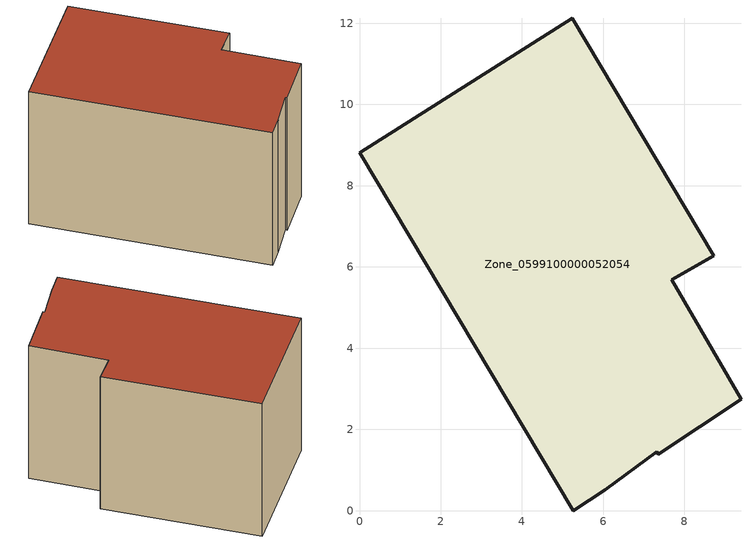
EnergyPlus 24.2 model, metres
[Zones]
Zone_0599100000052054
 floor ground (C_G): 7.32,1.45 6.05,0.52 5.26,0 0,8.81 5.23,12.12 8.72,6.28 7.69,5.68 9.39,2.74 7.36,1.39 z0
 wall outside (C_F): 7.36,1.39 9.39,2.74 7.69,5.68 8.72,6.28 5.23,12.12 0,8.81 5.26,0 6.05,0.52 7.32,1.45 7.36,1.39 z0:6.53
 roof outside (C_R): 6.05,0.52 7.32,1.45 7.36,1.39 9.39,2.74 7.69,5.68 8.72,6.28 5.23,12.12 0,8.81 5.26,0 z6.53
[BUILDING]
Pand.0599100000052054: North Axis=0; Terrain=City; Loads Convergence Tolerance Value=0.04; Temperature Convergence Tolerance Value=0.4; Solar Distribution=FullExterior; Maximum Number of Warmup Days=25; Minimum Number of Warmup Days=1
[Site:Location]
Rotterdam.The.Hague.AP_ZH_NLD Design_Conditions: Latitude=51.96; Longitude=4.45; Time Zone=1; Elevation=-4.5
[SITE:GROUNDTEMPERATURE:BUILDINGSURFACE]
18, 18, 18, 18, 18, 18, 18, 18, 18, 18, 18, 18
[MATERIAL] Thermal Absorptance=0.9; Solar Absorptance=0.7; Visible Absorptance=0.7
Name | Roughness | Thickness | Conductivity | Density | Specific Heat
G.TC.1946 | MediumSmooth | 0.15 | 1 | 540 | 1210
F.TC.1946 | Rough | 0.3 | 0.857143 | 1920 | 840
R.TC.1946 | MediumRough | 0.2 | 0.909091 | 1500 | 1000
[CONSTRUCTION]
C_G: G.TC.1946
C_F: F.TC.1946
C_R: R.TC.1946
[ZONE]
Zone_0599100000052054: Type=1; Multiplier=1; Ceiling Height=Autocalculate; Volume=Autocalculate; Floor Area=autocalculate; Part of Total Floor Area=Yes
[ZONEINFILTRATION:DESIGNFLOWRATE]
Infil_Zone_0599100000052054: Zone or ZoneList or Space or SpaceList=Zone_0599100000052054; Schedule=AlwaysOn; Design Flow Rate Calculation Method=Flow/Area; Flow Rate per Floor Area=0.003; Constant Term Coefficient=1; Temperature Term Coefficient=0; Velocity Term Coefficient=0; Velocity Squared Term Coefficient=0
[HVACTEMPLATE:ZONE:IDEALLOADSAIRSYSTEM]
Zone_0599100000052054: Maximum Heating Supply Air Temperature=50; Minimum Cooling Supply Air Temperature=13; Maximum Heating Supply Air Humidity Ratio=0.0156; Minimum Cooling Supply Air Humidity Ratio=0.0077; Heating Limit=NoLimit; Cooling Limit=NoLimit; Dehumidification Control Type=ConstantSensibleHeatRatio; Cooling Sensible Heat Ratio=0.7; Dehumidification Setpoint=60; Humidification Control Type=None; Humidification Setpoint=30; Outdoor Air Method=None; Outdoor Air Flow Rate per Person=0.00944; Outdoor Air Flow Rate per Zone Floor Area=0; Outdoor Air Flow Rate per Zone=0; Demand Controlled Ventilation Type=None; Outdoor Air Economizer Type=NoEconomizer; Heat Recovery Type=None; Sensible Heat Recovery Effectiveness=0.7; Latent Heat Recovery Effectiveness=0.65
[ZONECONTROL:THERMOSTAT]
ThermostatControl_Zone_0599100000052054: Zone or ZoneList=Zone_0599100000052054; Control Type Schedule=DualSetpointControlType; Control 1=Thermostat_Zone_0599100000052054; Temperature Difference Between Cutout And Setpoint=0
[THERMOSTATSETPOINT:DUALSETPOINT]
Thermostat_Zone_0599100000052054: Heating Setpoint Temperature Schedule=HeatingSetpoint_Zone_0599100000052054; Cooling Setpoint Temperature Schedule=CoolingSetpoint_Zone_0599100000052054
[SCHEDULE:COMPACT]
HeatingSetpoint_Zone_0599100000052054: Through: 12/31, For: AllDays, Until: 24:00, 21
CoolingSetpoint_Zone_0599100000052054: Through: 12/31, For: AllDays, Until: 24:00, 24
DualSetpointControlType: Through: 12/31, For: AllDays, Until: 24:00, 4
AlwaysOn: Through: 12/31, For: AllDays, Until: 24:00, 1
